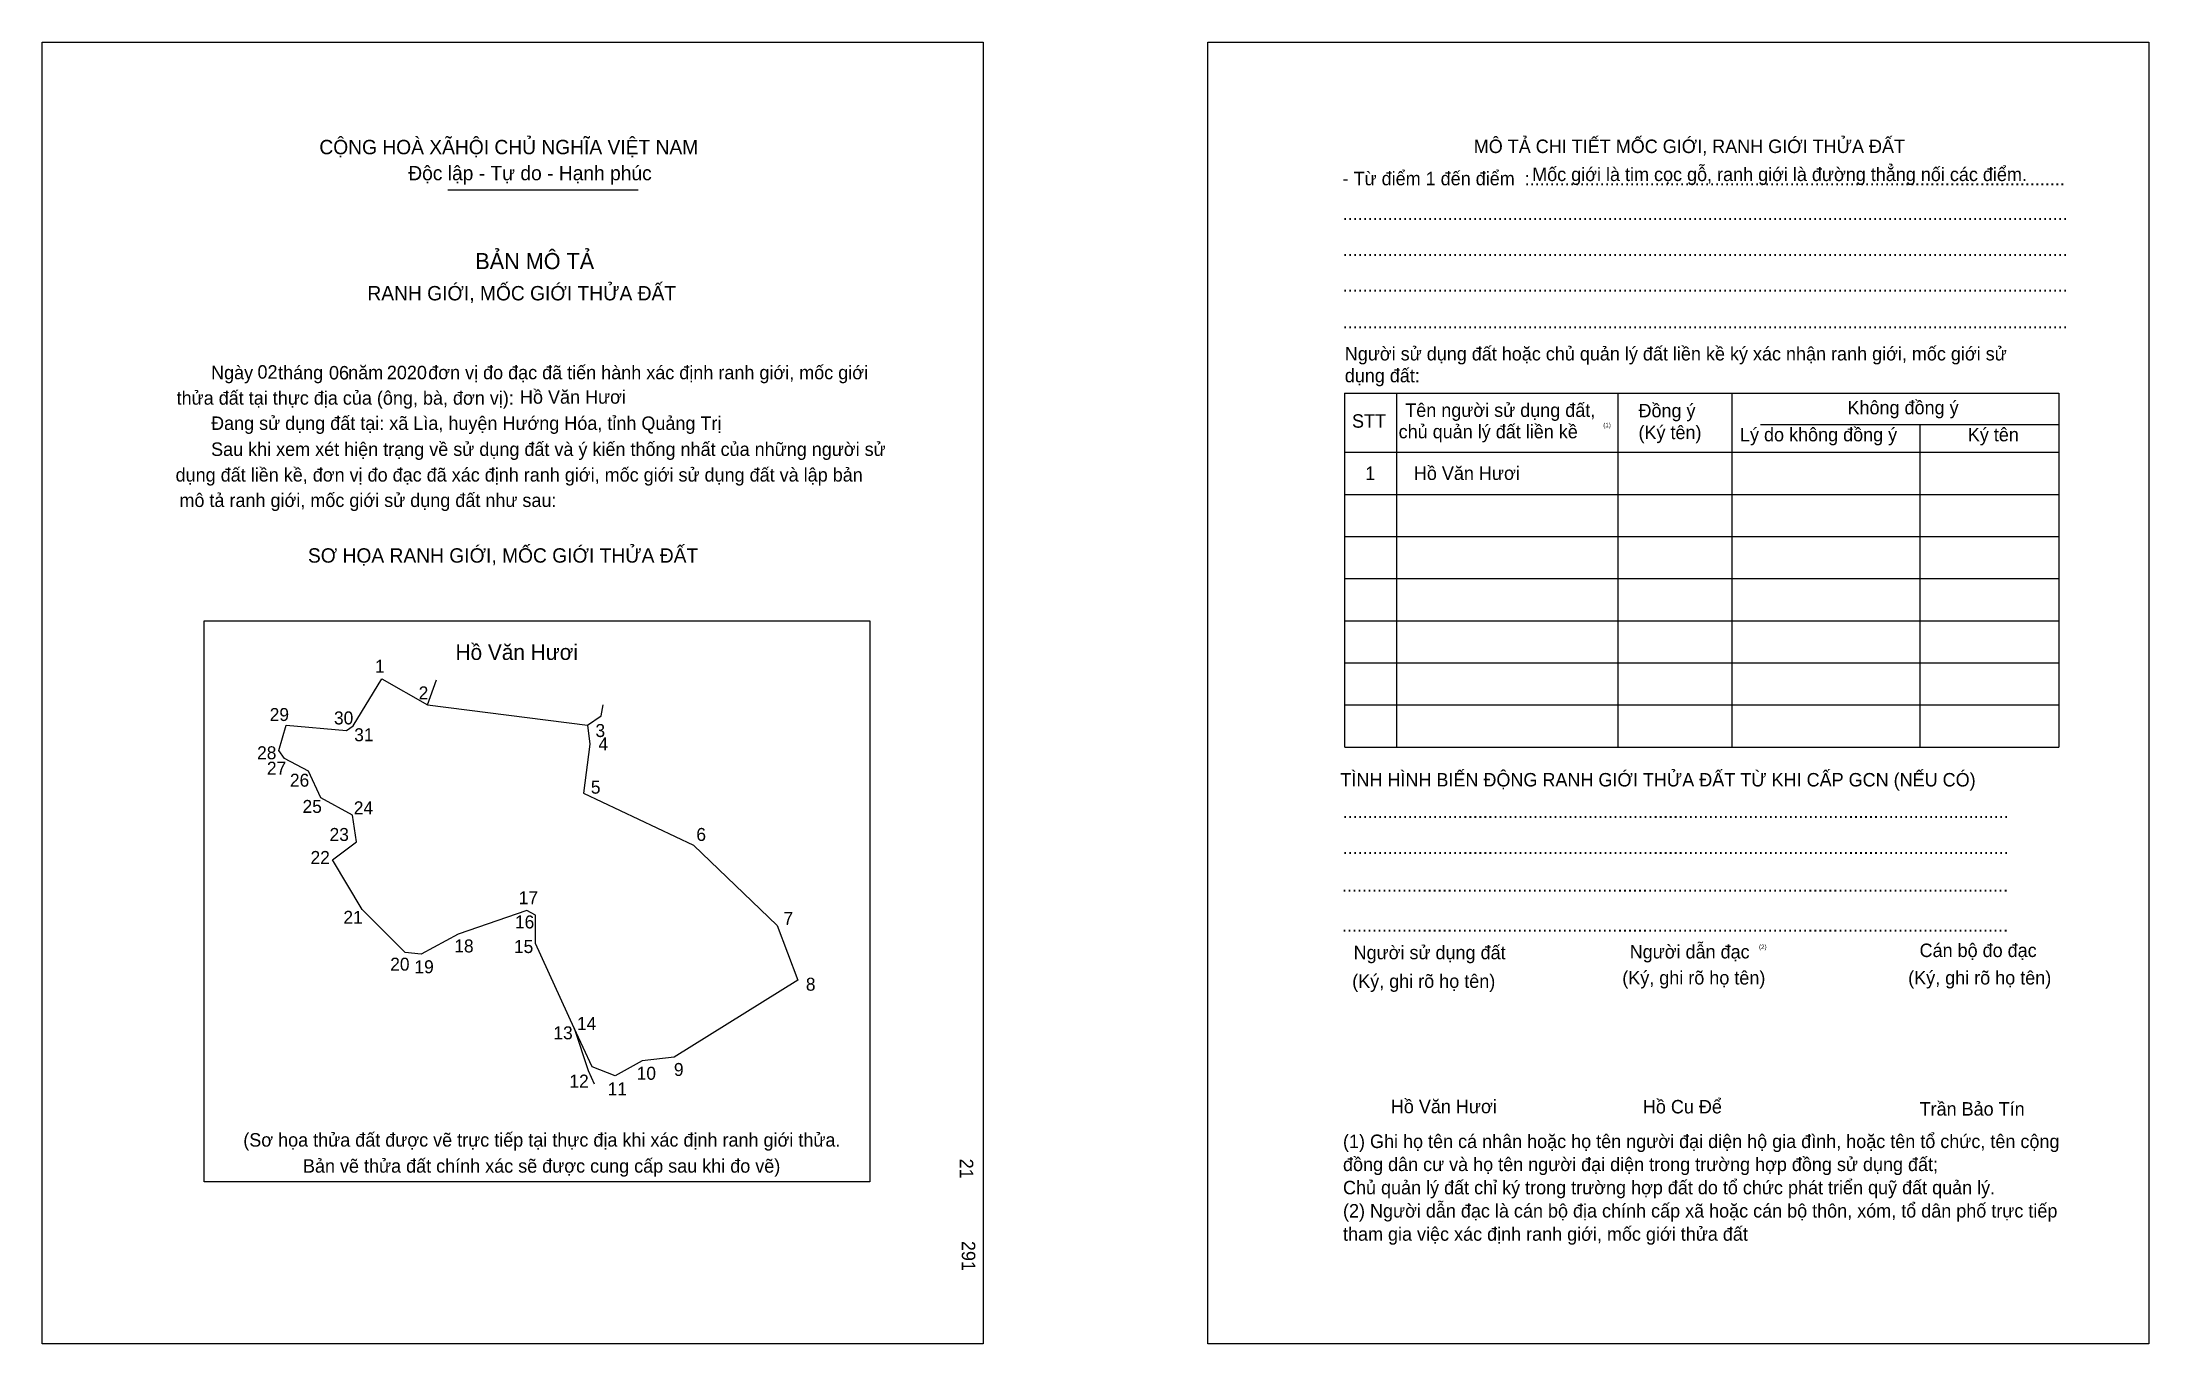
# Model space of a CAD drawing. Extents: x 546129 to 547181, y 1822639 to 1823289.
import ezdxf

# ---------------------------------------------------------------- set-up
doc = ezdxf.new("R2010")
doc.units = 0
for name, color, linetype in [('bmtKhungInTrang1', 7, 'Continuous'), ('bmtKhungInTrang2', 7, 'Continuous'), ('bmtNoiDung', 7, 'Continuous'), ('bmtTemplate', 7, 'Continuous'), ('CanhThua', 7, 'Continuous'), ('RauThua', 7, 'Continuous'), ('SoHieuDinhThua', 7, 'Continuous'), ('TenChuLanCan', 7, 'Continuous')]:
    doc.layers.add(name, color=color, linetype=linetype)

msp = doc.modelspace()

# ---------------------------------------------------------------- linework, layer by layer
at = {"layer": 'bmtKhungInTrang1'}
msp.add_lwpolyline([(546128.5, 1823289.1), (546598.6, 1823289.1), (546598.6, 1822638.9), (546128.5, 1822638.9)], close=True, dxfattribs=at)
at = {"layer": 'bmtKhungInTrang2'}
msp.add_lwpolyline([(546710.7, 1823289.1), (547180.8, 1823289.1), (547180.8, 1822638.9), (546710.7, 1822638.9)], close=True, dxfattribs=at)
at = {"layer": 'bmtTemplate'}
for p, q in [((546331.1, 1823215.4), (546426.2, 1823215.4)), ((546805, 1823113.7), (546805, 1822937)), ((546915.6, 1823113.7), (546915.6, 1822937)), ((546972.5, 1823113.9), (546972.5, 1822937)), ((547135.8, 1823113.7), (547135.8, 1822937)), ((546986.9, 1823098.1), (547135.8, 1823098.1)), ((546779.2, 1823084.3), (547135.8, 1823084.3)), ((546779.2, 1823063.2), (547135.8, 1823063.2)), ((546779.2, 1823042.2), (547135.8, 1823042.2)), ((546779.2, 1823021.1), (547135.8, 1823021.1)), ((546779.2, 1823000.1), (547135.8, 1823000.1)), ((546779.2, 1822979), (547135.8, 1822979)), ((546779.2, 1822958), (547135.8, 1822958)), ((546779.2, 1822937), (547135.8, 1822937))]:
    msp.add_line(p, q, dxfattribs=at)
for points in [[(546779, 1823113.7), (547135.8, 1823113.7)], [(546779, 1823113.7), (546779, 1822937)], [(547066.4, 1823097.9), (547066.4, 1822937)]]:
    msp.add_lwpolyline(points, dxfattribs=at)
msp.add_lwpolyline([(546209.4, 1822719.9), (546209.4, 1823000.1), (546542, 1823000.1), (546542, 1822719.9)], close=True, dxfattribs=at)
at = {"layer": 'CanhThua'}
for p, q in [((546283.9, 1822947.6), (546298.2, 1822971)), ((546298.2, 1822971), (546321, 1822958)), ((546321, 1822958), (546401, 1822947.9)), ((546246.8, 1822935.2), (546250.4, 1822947.9)), ((546250.4, 1822947.9), (546280.6, 1822945.2)), ((546280.6, 1822945.2), (546283.9, 1822947.6)), ((546401, 1822947.9), (546402.1, 1822938.5)), ((546249.6, 1822931.3), (546246.8, 1822935.2)), ((546402.1, 1822938.5), (546399, 1822913.9)), ((546261.6, 1822924.9), (546249.6, 1822931.3)), ((546267.8, 1822911.7), (546261.6, 1822924.9)), ((546283.5, 1822903), (546267.8, 1822911.7)), ((546399, 1822913.9), (546453.8, 1822888)), ((546285.5, 1822889.6), (546283.5, 1822903)), ((546273.5, 1822880.6), (546285.5, 1822889.6)), ((546288.3, 1822855.9), (546273.5, 1822880.6)), ((546453.8, 1822888), (546495.6, 1822847.8)), ((546309.8, 1822834.4), (546288.3, 1822855.9)), ((546370.6, 1822855.3), (546336.3, 1822843.6)), ((546374.9, 1822853), (546370.6, 1822855.3)), ((546375, 1822838.8), (546374.9, 1822853)), ((546336.3, 1822843.6), (546317.9, 1822833.6)), ((546394.3, 1822796.6), (546375, 1822838.8)), ((546495.6, 1822847.8), (546506, 1822820.6)), ((546317.9, 1822833.6), (546309.8, 1822834.4)), ((546506, 1822820.6), (546444.2, 1822782.1)), ((546403.2, 1822777.2), (546394.3, 1822796.6)), ((546394.3, 1822796.6), (546394.3, 1822796.6)), ((546414.8, 1822772.8), (546403.2, 1822777.2)), ((546428.2, 1822780.3), (546414.8, 1822772.8)), ((546444.2, 1822782.1), (546428.2, 1822780.3))]:
    msp.add_line(p, q, dxfattribs=at)
at = {"layer": 'RauThua'}
for p, q in [((546321, 1822958), (546325.5, 1822970.5)), ((546407.8, 1822952.6), (546408.8, 1822958.1)), ((546401, 1822947.9), (546407.8, 1822952.6)), ((546394.3, 1822796.6), (546401.2, 1822775.5)), ((546401.2, 1822775.5), (546404.2, 1822768.7))]:
    msp.add_line(p, q, dxfattribs=at)

# ---------------------------------------------------------------- texts
at = {"layer": 'bmtNoiDung'}
for s, height, p in [('02', 6.73, (546236.1, 1823121)), ('06', 6.73, (546271.8, 1823120.6)), ('2020', 6.73, (546300.7, 1823120.7)), ('Hồ Văn Hươi', 6.726, (546367.2, 1823108.5)), ('1', 6.73, (546789.4, 1823070.4)), ('Hồ Văn Hươi ', 6.726, (546813.7, 1823070.4)), ('Hồ Văn Hươi', 6.726, (546802.2, 1822754.1))]:
    msp.add_text(s, height=height, dxfattribs=at).set_placement(p)
for s, p in [('21', (546586.9, 1822731.4)), ('291', (546587.9, 1822690.3))]:
    msp.add_text(s, height=6.73, rotation=270, dxfattribs=at).set_placement(p)
at = {"layer": 'bmtTemplate'}
for s, height, p in [('CỘNG HOÀ XÃHỘI CHỦ NGHĨA VIỆT NAM', 7.175, (546267, 1823233.1)), ('MÔ TẢ CHI TIẾT MỐC GIỚI, RANH GIỚI THỬA ĐẤT', 6.724, (546843.6, 1823233.7)), ('Độc lập - Tự do - Hạnh phúc', 7.175, (546311.4, 1823220.1)), ('Mốc giới là tim cọc gỗ, ranh giới là đường thẳng nối các điểm.', 6.724, (546872.8, 1823219.7)), ('- Từ điểm 1 đến điểm  :...........................................................................................................', 6.7237, (546778.1, 1823217.6)), ('.................................................................................................................................................', 6.7237, (546778.1, 1823200.2)), ('BẢN MÔ TẢ', 8.07, (546344.9, 1823175.7)), ('.................................................................................................................................................', 6.7237, (546778.1, 1823182.3)), ('RANH GIỚI, MỐC GIỚI THỬA ĐẤT', 7.175, (546291, 1823160.1)), ('.................................................................................................................................................', 6.7237, (546778.1, 1823164.4)), ('.................................................................................................................................................', 6.7237, (546778.1, 1823146.1)), ('Người sử dụng đất hoặc chủ quản lý đất liền kề ký xác nhận ranh giới, mốc giới sử', 6.724, (546779.2, 1823130.1)), ('Ngày     tháng     năm         đơn vị đo đạc đã tiến hành xác định ranh giới, mốc giới ', 6.726, (546212.9, 1823120.7)), ('dụng đất:', 6.72, (546779.2, 1823119.2)), ('thửa đất tại thực địa của (ông, bà, đơn vị):', 6.726, (546195.7, 1823108)), ('Đang sử dụng đất tại: xã Lìa, huyện Hướng Hóa, tỉnh Quảng Trị', 6.726, (546212.9, 1823095.4)), ('STT', 6.72, (546782.8, 1823096.5)), ('Tên người sử dụng đất,', 6.724, (546809.4, 1823101.9)), ('Đồng ý', 6.72, (546925.9, 1823101.7)), ('Không đồng ý', 6.724, (547030.3, 1823103.2)), ('chủ quản lý đất liền kề', 6.724, (546806.1, 1823091.2)), ('(1)', 2.24, (546908.3, 1823096.7)), ('(Ký tên)', 6.72, (546925.9, 1823090.8)), ('Lý do không đồng ý', 6.724, (546976.6, 1823089.7)), ('Ký tên', 6.72, (547090.4, 1823089.7)), ('Sau khi xem xét hiện trạng về sử dụng đất và ý kiến thống nhất của những người sử ', 6.726, (546212.9, 1823082.4)), ('dụng đất liền kề, đơn vị đo đạc đã xác định ranh giới, mốc giới sử dụng đất và lập bản', 6.726, (546195.2, 1823069.6)), ('mô tả ranh giới, mốc giới sử dụng đất như sau:', 6.726, (546197.1, 1823056.9)), ('SƠ HỌA RANH GIỚI, MỐC GIỚI THỬA ĐẤT', 7.175, (546261.3, 1823029.1)), ('TÌNH HÌNH BIẾN ĐỘNG RANH GIỚI THỬA ĐẤT TỪ KHI CẤP GCN (NẾU CÓ)', 6.724, (546777, 1822917.3)), ('.....................................................................................................................................', 6.7338, (546778.1, 1822901.5)), ('.....................................................................................................................................', 6.7338, (546778.1, 1822883.6)), ('.....................................................................................................................................', 6.7338, (546777.8, 1822864.7)), ('.....................................................................................................................................', 6.7338, (546777.8, 1822844.7)), ('Người sử dụng đất', 6.724, (546783.6, 1822831)), ('Người dẫn đạc', 6.724, (546921.5, 1822831.4)), ('(2)', 2.24, (546986.1, 1822836.1)), ('Cán bộ đo đạc', 6.724, (547066.3, 1822832.1)), ('(Ký, ghi rõ họ tên)', 6.724, (546782.9, 1822816.7)), ('(Ký, ghi rõ họ tên)', 6.724, (546917.8, 1822818.4)), ('(Ký, ghi rõ họ tên)', 6.724, (547060.6, 1822818.4)), ('Hồ Cu Để', 6.72, (546928.1, 1822754)), ('Trần Bảo Tín', 6.724, (547066.3, 1822752.9)), ('(Sơ họa thửa đất được vẽ trực tiếp tại thực địa khi xác định ranh giới thửa.', 6.726, (546229, 1822737.4)), ('(1) Ghi họ tên cá nhân hoặc họ tên người đại diện hộ gia đình, hoặc tên tổ chức, tên cộng', 6.724, (546778.3, 1822736.7)), ('đồng dân cư và họ tên người đại diện trong trường hợp đồng sử dụng đất;', 6.724, (546778.3, 1822725.2)), ('Bản vẽ thửa đất chính xác sẽ được cung cấp sau khi đo vẽ)', 6.726, (546258.8, 1822724.4)), ('Chủ quản lý đất chỉ ký trong trường hợp đất do tổ chức phát triển quỹ đất quản lý.', 6.724, (546778.3, 1822713.6)), ('(2) Người dẫn đạc là cán bộ địa chính cấp xã hoặc cán bộ thôn, xóm, tổ dân phố trực tiếp', 6.724, (546778.3, 1822702)), ('tham gia việc xác định ranh giới, mốc giới thửa đất', 6.724, (546778.3, 1822690.4))]:
    msp.add_text(s, height=height, dxfattribs=at).set_placement(p)
at = {"layer": 'SoHieuDinhThua'}
for s, p in [('1', (546294.8, 1822974.1)), ('2', (546316.6, 1822960.8)), ('29', (546242.2, 1822950)), ('30', (546274.3, 1822948.3)), ('31', (546284.4, 1822939.9)), ('3', (546404.9, 1822942)), ('28', (546235.9, 1822930.9)), ('4', (546406.4, 1822935.3)), ('27', (546240.8, 1822923.2)), ('26', (546252.3, 1822917.2)), ('5', (546402.6, 1822913.7)), ('25', (546258.6, 1822904.1)), ('24', (546284.2, 1822903.4)), ('23', (546272.1, 1822890.1)), ('6', (546455.3, 1822890.1)), ('22', (546262.6, 1822878.6)), ('17', (546366.6, 1822858.5)), ('21', (546279, 1822848.7)), ('16', (546364.7, 1822846.4)), ('7', (546498.8, 1822848.1)), ('18', (546334.4, 1822834.4)), ('15', (546364.2, 1822834.1)), ('20', (546302.4, 1822825.3)), ('19', (546314.5, 1822824)), ('8', (546510, 1822815.3)), ('13', (546383.9, 1822791)), ('14', (546395.7, 1822795.7)), ('10', (546425.5, 1822770.8)), ('9', (546444.1, 1822772.7)), ('12', (546391.9, 1822766.9)), ('11', (546411, 1822763))]:
    msp.add_text(s, height=6.48, dxfattribs=at).set_placement(p)
at = {"layer": 'TenChuLanCan'}
msp.add_text('Hồ Văn Hươi', height=7.777, dxfattribs=at).set_placement((546335, 1822980.5))

doc.saveas('drawing.dxf')
